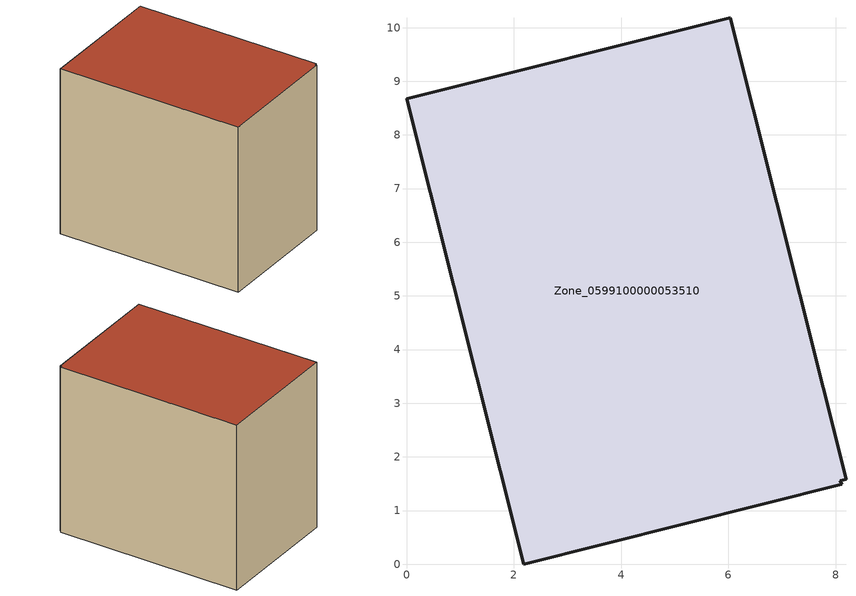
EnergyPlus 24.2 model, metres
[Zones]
Zone_0599100000053510
 floor ground (C_G): 8.19,1.58 8.08,1.56 8.11,1.49 2.18,0 0,8.67 6.03,10.18 z0
 wall outside (C_F): 8.19,1.58 6.03,10.18 0,8.67 2.18,0 8.11,1.49 8.08,1.56 8.19,1.58 z0:8.09
 roof outside (C_R): 8.08,1.56 8.19,1.58 6.03,10.18 0,8.67 2.18,0 8.11,1.49 z8.09
[BUILDING]
Pand.0599100000053510: North Axis=0; Terrain=City; Loads Convergence Tolerance Value=0.04; Temperature Convergence Tolerance Value=0.4; Solar Distribution=FullExterior; Maximum Number of Warmup Days=25; Minimum Number of Warmup Days=1
[Site:Location]
Rotterdam.The.Hague.AP_ZH_NLD Design_Conditions: Latitude=51.96; Longitude=4.45; Time Zone=1; Elevation=-4.5
[SITE:GROUNDTEMPERATURE:BUILDINGSURFACE]
18, 18, 18, 18, 18, 18, 18, 18, 18, 18, 18, 18
[MATERIAL] Thermal Absorptance=0.9; Solar Absorptance=0.7; Visible Absorptance=0.7
Name | Roughness | Thickness | Conductivity | Density | Specific Heat
G.TC.1965-1974 | MediumSmooth | 0.15 | 0.882353 | 540 | 1210
F.TC.1965-1974 | Rough | 0.3 | 0.697674 | 1920 | 840
R.TC.1965-1974 | MediumRough | 0.2 | 0.232558 | 1500 | 1000
[CONSTRUCTION]
C_G: G.TC.1965-1974
C_F: F.TC.1965-1974
C_R: R.TC.1965-1974
[ZONE]
Zone_0599100000053510: Type=1; Multiplier=1; Ceiling Height=Autocalculate; Volume=Autocalculate; Floor Area=autocalculate; Part of Total Floor Area=Yes
[ZONEINFILTRATION:DESIGNFLOWRATE]
Infil_Zone_0599100000053510: Zone or ZoneList or Space or SpaceList=Zone_0599100000053510; Schedule=AlwaysOn; Design Flow Rate Calculation Method=Flow/Area; Flow Rate per Floor Area=0.003; Constant Term Coefficient=1; Temperature Term Coefficient=0; Velocity Term Coefficient=0; Velocity Squared Term Coefficient=0
[HVACTEMPLATE:ZONE:IDEALLOADSAIRSYSTEM]
Zone_0599100000053510: Maximum Heating Supply Air Temperature=50; Minimum Cooling Supply Air Temperature=13; Maximum Heating Supply Air Humidity Ratio=0.0156; Minimum Cooling Supply Air Humidity Ratio=0.0077; Heating Limit=NoLimit; Cooling Limit=NoLimit; Dehumidification Control Type=ConstantSensibleHeatRatio; Cooling Sensible Heat Ratio=0.7; Dehumidification Setpoint=60; Humidification Control Type=None; Humidification Setpoint=30; Outdoor Air Method=None; Outdoor Air Flow Rate per Person=0.00944; Outdoor Air Flow Rate per Zone Floor Area=0; Outdoor Air Flow Rate per Zone=0; Demand Controlled Ventilation Type=None; Outdoor Air Economizer Type=NoEconomizer; Heat Recovery Type=None; Sensible Heat Recovery Effectiveness=0.7; Latent Heat Recovery Effectiveness=0.65
[ZONECONTROL:THERMOSTAT]
ThermostatControl_Zone_0599100000053510: Zone or ZoneList=Zone_0599100000053510; Control Type Schedule=DualSetpointControlType; Control 1=Thermostat_Zone_0599100000053510; Temperature Difference Between Cutout And Setpoint=0
[THERMOSTATSETPOINT:DUALSETPOINT]
Thermostat_Zone_0599100000053510: Heating Setpoint Temperature Schedule=HeatingSetpoint_Zone_0599100000053510; Cooling Setpoint Temperature Schedule=CoolingSetpoint_Zone_0599100000053510
[SCHEDULE:COMPACT]
HeatingSetpoint_Zone_0599100000053510: Through: 12/31, For: AllDays, Until: 24:00, 21
CoolingSetpoint_Zone_0599100000053510: Through: 12/31, For: AllDays, Until: 24:00, 24
DualSetpointControlType: Through: 12/31, For: AllDays, Until: 24:00, 4
AlwaysOn: Through: 12/31, For: AllDays, Until: 24:00, 1
